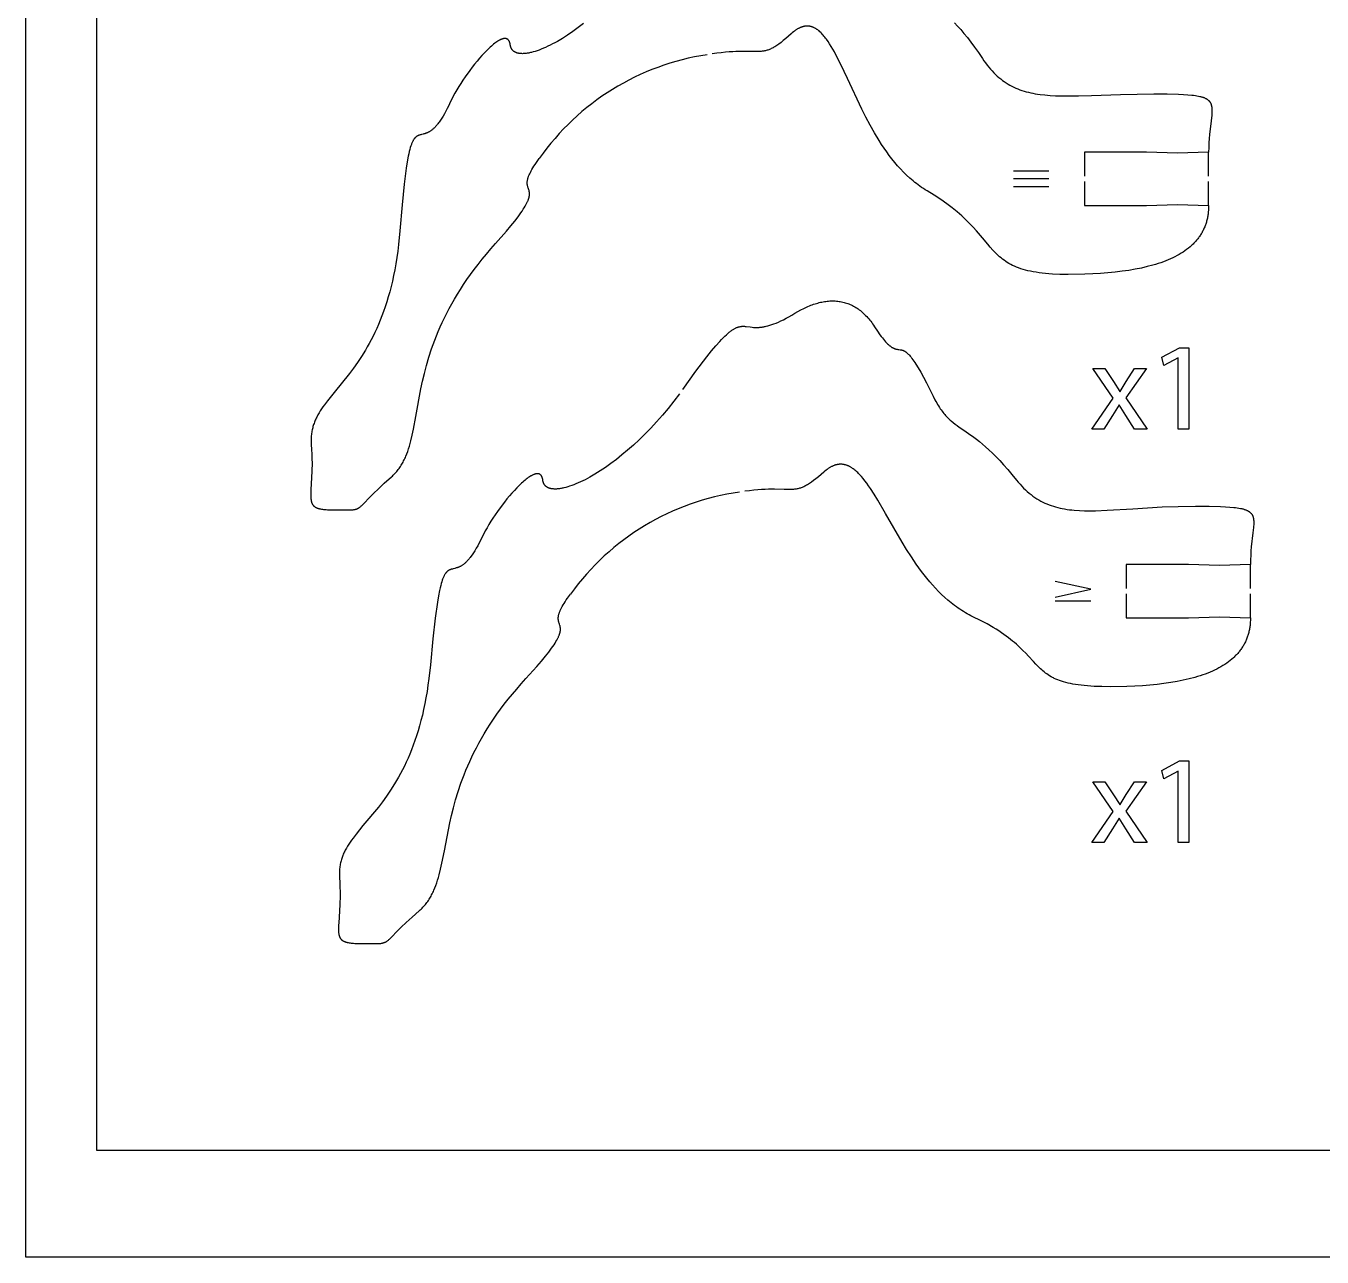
# Model space of a CAD drawing. Extents: x 4 to 319, y 4 to 154.
# Drawn here: x 4.2 to 77.2, y 4.3 to 73.7 of the extents above; entities that cross this region are included whole.
import ezdxf

# ---------------------------------------------------------------- set-up
doc = ezdxf.new("R2010")
doc.units = 0
doc.header["$MEASUREMENT"] = 0
doc.layers.add('DEFAULT', color=18, linetype='CONTINUOUS')

msp = doc.modelspace()

# ---------------------------------------------------------------- linework, layer by layer
at = {"layer": 'DEFAULT', "color": 1}
for p, q in [((67.324, 66.55), (63.825, 66.55)), ((63.825, 66.55), (63.825, 65.199)), ((69.074, 66.501), (67.324, 66.55)), ((70.824, 66.55), (69.074, 66.501)), ((70.824, 65.199), (70.824, 66.55)), ((63.825, 64.899), (63.825, 63.552)), ((70.824, 63.552), (70.824, 64.899)), ((63.825, 63.552), (67.324, 63.552)), ((67.324, 63.552), (69.074, 63.601)), ((69.074, 63.601), (70.824, 63.552)), ((69.682, 43.332), (66.182, 43.332)), ((66.182, 43.332), (66.182, 41.98)), ((71.432, 43.282), (69.682, 43.332)), ((73.181, 43.332), (71.432, 43.282)), ((73.181, 41.98), (73.181, 43.332)), ((66.182, 41.681), (66.182, 40.333)), ((73.181, 40.329), (73.181, 41.681)), ((66.182, 40.333), (69.682, 40.333)), ((69.682, 40.333), (71.432, 40.382)), ((71.432, 40.382), (73.181, 40.333))]:
    msp.add_line(p, q, dxfattribs=at)
at = {"layer": 'DEFAULT', "color": 250}
for p, q in [((61.826, 65.496), (59.829, 65.496)), ((61.826, 65.05), (59.829, 65.05)), ((61.826, 64.605), (59.829, 64.605)), ((64.184, 41.273), (62.187, 41.273))]:
    msp.add_line(p, q, dxfattribs=at)
at = {"layer": 'DEFAULT', "color": 6}
for p, q in [((65.452, 52.702), (64.295, 54.374)), ((64.295, 54.374), (64.987, 54.374)), ((64.987, 54.374), (65.474, 53.64)), ((67.33, 54.374), (66.165, 52.723)), ((66.179, 53.648), (66.659, 54.374)), ((66.659, 54.374), (67.33, 54.374)), ((65.474, 53.64), (65.819, 53.083)), ((65.841, 53.083), (66.179, 53.648)), ((64.239, 50.959), (65.452, 52.702)), ((65.819, 53.083), (65.841, 53.083)), ((66.165, 52.723), (67.365, 50.959)), ((65.777, 52.321), (65.417, 51.728)), ((65.791, 52.321), (65.777, 52.321)), ((66.158, 51.728), (65.791, 52.321)), ((65.417, 51.728), (64.923, 50.959)), ((66.659, 50.959), (66.158, 51.728)), ((64.923, 50.959), (64.239, 50.959)), ((67.365, 50.959), (66.659, 50.959)), ((65.452, 29.43), (64.295, 31.102)), ((64.295, 31.102), (64.987, 31.102)), ((64.987, 31.102), (65.474, 30.368)), ((67.33, 31.102), (66.165, 29.451)), ((66.179, 30.375), (66.659, 31.102)), ((66.659, 31.102), (67.33, 31.102)), ((65.474, 30.368), (65.819, 29.811)), ((65.841, 29.811), (66.179, 30.375)), ((64.239, 27.686), (65.452, 29.43)), ((65.819, 29.811), (65.841, 29.811)), ((66.165, 29.451), (67.365, 27.686)), ((65.777, 29.049), (65.417, 28.456)), ((65.791, 29.049), (65.777, 29.049)), ((66.158, 28.456), (65.791, 29.049)), ((65.417, 28.456), (64.923, 27.686)), ((66.659, 27.686), (66.158, 28.456)), ((64.923, 27.686), (64.239, 27.686)), ((67.365, 27.686), (66.659, 27.686))]:
    msp.add_line(p, q, dxfattribs=at)
for points in [[(319.214, 4.33), (4.214, 4.33), (4.214, 154.33), (319.214, 154.33)], [(148.214, 10.33), (8.215, 10.33), (8.215, 150.33), (148.214, 150.33)], [(69.114, 54.967), (69.1, 54.967), (68.303, 54.537), (68.182, 55.009), (69.185, 55.546), (69.714, 55.546), (69.714, 50.959), (69.114, 50.959)], [(69.114, 31.695), (69.1, 31.695), (68.303, 31.264), (68.182, 31.737), (69.185, 32.274), (69.714, 32.274), (69.714, 27.687), (69.114, 27.687)]]:
    msp.add_lwpolyline(points, close=True, dxfattribs=at)
at = {"layer": 'DEFAULT', "color": 1}
for points in [[(35.624, 73.809), (35.315, 73.572), (35.012, 73.352), (34.716, 73.15), (34.426, 72.966), (34.146, 72.799), (34.009, 72.723), (33.874, 72.65), (33.742, 72.583), (33.613, 72.519), (33.486, 72.46), (33.362, 72.406), (33.241, 72.356), (33.123, 72.311), (33.008, 72.27), (32.897, 72.233), (32.789, 72.201), (32.684, 72.174), (32.634, 72.162), (32.584, 72.151), (32.534, 72.141), (32.486, 72.133), (32.439, 72.125), (32.393, 72.119), (32.348, 72.114), (32.303, 72.11), (32.26, 72.107), (32.218, 72.105), (32.177, 72.104), (32.137, 72.105), (32.098, 72.107), (32.06, 72.11), (32.023, 72.114), (32.005, 72.116), (31.987, 72.119), (31.97, 72.122), (31.952, 72.125), (31.936, 72.129), (31.919, 72.132), (31.903, 72.137), (31.887, 72.141), (31.871, 72.146), (31.855, 72.151), (31.84, 72.156), (31.825, 72.162), (31.811, 72.168), (31.797, 72.174), (31.783, 72.18), (31.769, 72.187), (31.756, 72.194), (31.743, 72.201), (31.73, 72.209), (31.717, 72.217), (31.705, 72.225), (31.693, 72.234), (31.682, 72.242), (31.671, 72.251), (31.66, 72.261), (31.649, 72.27), (31.639, 72.28), (31.629, 72.291), (31.62, 72.301), (31.61, 72.312), (31.601, 72.323), (31.593, 72.335), (31.585, 72.346), (31.577, 72.358), (31.569, 72.371), (31.562, 72.383), (31.555, 72.396), (31.548, 72.409), (31.542, 72.423), (31.536, 72.436), (31.531, 72.45), (31.525, 72.465), (31.52, 72.479), (31.516, 72.494), (31.512, 72.509), (31.508, 72.525), (31.505, 72.541), (31.501, 72.557), (31.499, 72.573), (31.496, 72.59)], [(56.516, 73.846), (56.686, 73.662), (56.863, 73.462), (57.047, 73.244), (57.238, 73.007), (57.437, 72.748), (57.644, 72.468), (57.858, 72.164), (58.082, 71.835)], [(47.311, 73.221), (47.008, 72.953), (46.871, 72.839), (46.743, 72.737), (46.622, 72.647), (46.564, 72.606), (46.507, 72.568), (46.452, 72.532), (46.398, 72.499), (46.346, 72.468), (46.294, 72.439), (46.244, 72.413), (46.194, 72.389), (46.146, 72.366), (46.097, 72.346), (46.05, 72.328), (46.002, 72.311), (45.955, 72.296), (45.908, 72.283), (45.862, 72.271), (45.815, 72.261), (45.768, 72.252), (45.721, 72.244), (45.673, 72.238), (45.625, 72.233), (45.576, 72.228), (45.526, 72.225), (45.425, 72.22), (45.319, 72.219), (45.09, 72.221), (44.541, 72.227), (44.206, 72.221), (44.021, 72.212), (43.822, 72.2), (43.608, 72.183), (43.38, 72.16), (43.135, 72.132), (42.873, 72.096)], [(54.97, 64.377), (54.866, 64.44), (54.764, 64.504), (54.663, 64.571), (54.564, 64.64), (54.466, 64.711), (54.369, 64.784), (54.274, 64.858), (54.18, 64.935), (54.087, 65.014), (53.995, 65.094), (53.816, 65.26), (53.642, 65.432), (53.473, 65.61), (53.308, 65.794), (53.148, 65.984), (52.992, 66.178), (52.84, 66.377), (52.693, 66.581), (52.549, 66.787), (52.41, 66.998), (52.274, 67.211), (52.012, 67.645), (51.764, 68.086), (51.527, 68.532), (51.301, 68.978), (50.483, 70.708), (50.11, 71.497), (49.928, 71.86), (49.747, 72.2), (49.658, 72.36), (49.568, 72.512), (49.478, 72.657), (49.388, 72.793), (49.297, 72.921), (49.252, 72.982), (49.206, 73.041), (49.16, 73.097), (49.114, 73.15), (49.068, 73.202), (49.022, 73.251), (48.975, 73.297), (48.928, 73.341), (48.881, 73.382), (48.857, 73.402), (48.833, 73.421), (48.809, 73.439), (48.785, 73.457), (48.761, 73.474), (48.737, 73.49), (48.713, 73.506), (48.689, 73.52), (48.664, 73.534), (48.64, 73.548), (48.615, 73.56), (48.591, 73.572), (48.566, 73.584), (48.541, 73.594), (48.516, 73.604), (48.491, 73.613), (48.466, 73.621), (48.44, 73.628), (48.415, 73.635), (48.389, 73.641), (48.364, 73.646), (48.338, 73.65), (48.312, 73.653), (48.286, 73.656), (48.26, 73.658), (48.234, 73.659), (48.207, 73.659), (48.181, 73.658), (48.154, 73.657), (48.127, 73.654), (48.1, 73.651), (48.073, 73.647), (48.046, 73.642), (48.018, 73.637), (47.991, 73.63), (47.963, 73.622), (47.935, 73.614), (47.907, 73.605), (47.879, 73.594), (47.851, 73.583), (47.822, 73.571), (47.794, 73.558), (47.765, 73.544), (47.736, 73.53), (47.707, 73.514), (47.678, 73.497), (47.648, 73.48), (47.618, 73.461), (47.588, 73.441), (47.558, 73.421), (47.528, 73.4), (47.498, 73.377), (47.436, 73.329), (47.374, 73.277), (47.311, 73.221)], [(31.496, 72.59), (31.492, 72.622), (31.486, 72.652), (31.483, 72.666), (31.48, 72.681), (31.476, 72.694), (31.473, 72.708), (31.469, 72.721), (31.465, 72.734), (31.461, 72.746), (31.456, 72.758), (31.452, 72.769), (31.447, 72.781), (31.442, 72.791), (31.437, 72.802), (31.432, 72.812), (31.426, 72.822), (31.42, 72.831), (31.414, 72.84), (31.408, 72.849), (31.402, 72.857), (31.396, 72.865), (31.389, 72.873), (31.383, 72.88), (31.376, 72.887), (31.369, 72.894), (31.361, 72.9), (31.354, 72.906), (31.346, 72.912), (31.339, 72.917), (31.331, 72.922), (31.323, 72.926), (31.315, 72.931), (31.306, 72.935), (31.298, 72.938), (31.289, 72.942), (31.28, 72.945), (31.271, 72.947), (31.262, 72.95), (31.253, 72.952), (31.244, 72.953), (31.234, 72.955), (31.224, 72.956), (31.214, 72.957), (31.204, 72.957), (31.194, 72.958), (31.184, 72.958), (31.174, 72.957), (31.163, 72.956), (31.152, 72.956), (31.142, 72.954), (31.131, 72.953), (31.12, 72.951), (31.108, 72.949), (31.097, 72.946), (31.086, 72.944), (31.074, 72.941), (31.062, 72.937), (31.051, 72.934), (31.039, 72.93), (31.027, 72.926), (31.002, 72.917), (30.977, 72.907), (30.952, 72.896), (30.926, 72.884), (30.9, 72.871), (30.873, 72.857), (30.846, 72.842), (30.818, 72.826), (30.79, 72.808), (30.734, 72.772), (30.675, 72.731), (30.616, 72.687), (30.555, 72.639), (30.493, 72.589), (30.43, 72.535), (30.366, 72.478), (30.301, 72.418), (30.169, 72.29), (30.034, 72.152), (29.898, 72.005), (29.76, 71.849), (29.622, 71.687), (29.485, 71.518), (29.349, 71.344), (29.214, 71.166), (28.952, 70.801), (28.827, 70.617), (28.706, 70.432), (28.591, 70.248), (28.481, 70.065), (28.378, 69.885), (28.283, 69.709), (28.195, 69.538), (28.117, 69.373)], [(58.082, 71.835), (58.17, 71.705), (58.26, 71.581), (58.35, 71.461), (58.442, 71.347), (58.534, 71.237), (58.628, 71.133), (58.722, 71.033), (58.818, 70.938), (58.915, 70.847), (59.013, 70.761), (59.113, 70.679), (59.214, 70.601), (59.316, 70.528), (59.42, 70.458), (59.526, 70.393), (59.633, 70.331), (59.742, 70.273), (59.852, 70.218), (59.964, 70.167), (60.078, 70.12), (60.194, 70.075), (60.312, 70.034), (60.432, 69.996), (60.554, 69.961), (60.678, 69.929), (60.804, 69.9), (60.933, 69.873), (61.063, 69.849), (61.196, 69.828), (61.332, 69.809), (61.609, 69.777), (61.898, 69.754), (62.196, 69.738), (62.506, 69.728), (62.827, 69.725), (63.505, 69.732), (64.234, 69.753), (65.859, 69.808), (67.73, 69.838)], [(28.117, 69.373), (28.031, 69.189), (27.947, 69.019), (27.865, 68.862), (27.785, 68.717), (27.708, 68.584), (27.633, 68.463), (27.559, 68.351), (27.488, 68.25), (27.453, 68.203), (27.419, 68.159), (27.385, 68.117), (27.351, 68.077), (27.318, 68.039), (27.286, 68.003), (27.254, 67.969), (27.222, 67.937), (27.191, 67.907), (27.16, 67.878), (27.13, 67.852), (27.1, 67.827), (27.07, 67.803), (27.041, 67.782), (27.012, 67.761), (26.984, 67.742), (26.956, 67.725), (26.928, 67.708), (26.901, 67.693), (26.875, 67.679), (26.848, 67.666), (26.822, 67.654), (26.796, 67.643), (26.771, 67.632), (26.746, 67.623), (26.722, 67.614), (26.697, 67.606), (26.673, 67.598), (26.626, 67.585), (26.581, 67.572), (26.493, 67.55), (26.451, 67.539), (26.41, 67.528), (26.39, 67.522), (26.37, 67.515), (26.35, 67.508), (26.331, 67.501), (26.312, 67.493), (26.293, 67.484), (26.284, 67.479), (26.274, 67.475), (26.265, 67.47), (26.256, 67.464), (26.247, 67.459), (26.238, 67.453), (26.229, 67.448), (26.22, 67.442), (26.211, 67.435), (26.202, 67.429), (26.193, 67.422), (26.184, 67.415), (26.175, 67.407), (26.167, 67.4), (26.158, 67.392), (26.149, 67.384), (26.141, 67.375), (26.132, 67.366), (26.124, 67.357), (26.115, 67.347), (26.107, 67.338), (26.099, 67.327), (26.09, 67.317), (26.082, 67.306), (26.074, 67.294), (26.066, 67.283), (26.049, 67.258), (26.033, 67.232), (26.017, 67.204), (26.001, 67.174), (25.986, 67.142), (25.97, 67.109), (25.955, 67.073), (25.939, 67.036), (25.924, 66.996), (25.909, 66.954), (25.894, 66.91), (25.864, 66.815), (25.835, 66.71), (25.805, 66.594), (25.776, 66.468), (25.747, 66.33), (25.69, 66.018), (25.633, 65.654), (25.518, 64.751), (25.399, 63.588), (25.273, 62.13)], [(67.73, 69.838), (68.493, 69.834), (69.132, 69.82), (69.408, 69.808), (69.657, 69.792), (69.88, 69.772), (69.982, 69.76), (70.078, 69.747), (70.169, 69.732), (70.253, 69.716), (70.333, 69.699), (70.37, 69.69), (70.406, 69.68), (70.441, 69.67), (70.475, 69.66), (70.508, 69.649), (70.539, 69.638), (70.569, 69.627), (70.598, 69.615), (70.625, 69.602), (70.652, 69.589), (70.677, 69.576), (70.701, 69.563), (70.713, 69.556), (70.724, 69.548), (70.735, 69.541), (70.746, 69.534), (70.757, 69.526), (70.767, 69.519), (70.777, 69.511), (70.787, 69.503), (70.797, 69.495), (70.806, 69.487), (70.815, 69.479), (70.824, 69.471), (70.833, 69.462), (70.841, 69.454), (70.849, 69.445), (70.857, 69.436), (70.865, 69.427), (70.872, 69.418), (70.88, 69.409), (70.887, 69.4), (70.893, 69.39), (70.9, 69.38), (70.906, 69.371), (70.912, 69.361), (70.918, 69.351), (70.924, 69.341), (70.929, 69.33), (70.935, 69.32), (70.94, 69.31), (70.945, 69.299), (70.949, 69.288), (70.954, 69.277), (70.958, 69.266), (70.962, 69.255), (70.966, 69.243), (70.97, 69.232), (70.977, 69.208), (70.983, 69.184), (70.989, 69.16), (70.993, 69.134), (70.998, 69.109), (71.001, 69.082), (71.004, 69.055), (71.007, 69.027), (71.008, 68.999), (71.01, 68.97), (71.011, 68.91), (71.01, 68.847), (71.007, 68.782), (71.003, 68.714), (70.997, 68.643), (70.962, 68.331), (70.872, 67.554), (70.853, 67.325), (70.838, 67.082), (70.828, 66.824), (70.824, 66.55)], [(30.664, 61.41), (31.276, 62.107), (31.528, 62.407), (31.747, 62.679), (31.934, 62.923), (32.093, 63.143), (32.162, 63.243), (32.224, 63.338), (32.281, 63.428), (32.331, 63.513), (32.376, 63.592), (32.416, 63.668), (32.45, 63.738), (32.466, 63.772), (32.48, 63.805), (32.493, 63.836), (32.505, 63.867), (32.516, 63.897), (32.526, 63.926), (32.535, 63.954), (32.543, 63.981), (32.55, 64.008), (32.556, 64.033), (32.561, 64.058), (32.566, 64.083), (32.569, 64.106), (32.572, 64.129), (32.574, 64.151), (32.576, 64.173), (32.576, 64.194), (32.577, 64.214), (32.576, 64.234), (32.575, 64.254), (32.574, 64.273), (32.572, 64.292), (32.569, 64.31), (32.566, 64.328), (32.563, 64.345), (32.559, 64.363), (32.555, 64.38), (32.551, 64.396), (32.541, 64.429), (32.521, 64.494), (32.499, 64.557), (32.489, 64.59), (32.479, 64.622), (32.47, 64.656), (32.466, 64.673), (32.462, 64.691), (32.459, 64.708), (32.456, 64.727), (32.453, 64.745), (32.451, 64.764), (32.45, 64.783), (32.449, 64.803), (32.448, 64.824), (32.448, 64.845), (32.449, 64.866), (32.45, 64.888), (32.452, 64.911), (32.455, 64.934), (32.458, 64.958), (32.462, 64.983), (32.468, 65.008), (32.473, 65.034), (32.48, 65.061), (32.488, 65.089), (32.497, 65.118), (32.507, 65.148), (32.517, 65.178), (32.529, 65.21), (32.542, 65.242), (32.556, 65.275), (32.588, 65.345), (32.624, 65.42), (32.666, 65.499), (32.713, 65.583), (32.766, 65.672), (32.825, 65.766), (32.89, 65.866), (32.962, 65.971), (33.126, 66.201)], [(62.915, 59.671), (62.45, 59.677), (62.023, 59.695), (61.823, 59.709), (61.631, 59.725), (61.448, 59.744), (61.272, 59.766), (61.105, 59.791), (60.944, 59.818), (60.791, 59.848), (60.645, 59.881), (60.504, 59.917), (60.371, 59.955), (60.243, 59.995), (60.12, 60.038), (60.003, 60.084), (59.891, 60.132), (59.783, 60.183), (59.68, 60.235), (59.581, 60.291), (59.486, 60.348), (59.394, 60.408), (59.306, 60.47), (59.22, 60.534), (59.137, 60.601), (59.056, 60.669), (58.977, 60.74), (58.9, 60.812), (58.825, 60.887), (58.75, 60.964), (58.677, 61.043), (58.53, 61.206), (58.384, 61.376), (58.081, 61.738), (57.748, 62.126), (57.564, 62.329), (57.366, 62.538), (57.151, 62.752), (56.916, 62.971), (56.66, 63.195), (56.38, 63.423), (56.23, 63.539), (56.073, 63.656), (55.737, 63.893), (55.371, 64.133), (54.97, 64.377)], [(70.824, 63.552), (70.822, 63.427), (70.816, 63.305), (70.806, 63.185), (70.799, 63.126), (70.792, 63.067), (70.783, 63.009), (70.774, 62.951), (70.763, 62.894), (70.752, 62.837), (70.739, 62.781), (70.726, 62.726), (70.711, 62.671), (70.696, 62.616), (70.68, 62.562), (70.662, 62.509), (70.644, 62.456), (70.624, 62.404), (70.604, 62.352), (70.582, 62.3), (70.56, 62.25), (70.537, 62.199), (70.512, 62.15), (70.487, 62.1), (70.461, 62.052), (70.433, 62.003), (70.405, 61.956), (70.376, 61.909), (70.346, 61.862), (70.314, 61.816), (70.282, 61.77), (70.249, 61.725), (70.215, 61.68), (70.18, 61.636), (70.144, 61.593), (70.107, 61.55), (70.069, 61.507), (70.03, 61.465), (69.99, 61.424), (69.949, 61.383), (69.907, 61.342), (69.864, 61.302), (69.776, 61.224), (69.683, 61.147), (69.587, 61.073), (69.487, 61), (69.383, 60.93), (69.275, 60.861), (69.164, 60.795), (69.048, 60.73), (68.929, 60.668), (68.806, 60.607), (68.679, 60.549), (68.549, 60.492), (68.415, 60.437), (68.277, 60.385), (68.135, 60.334), (67.989, 60.285), (67.84, 60.238), (67.687, 60.193), (67.37, 60.109), (67.038, 60.032), (66.691, 59.963), (66.329, 59.901), (65.953, 59.847), (65.562, 59.8), (65.157, 59.76), (64.737, 59.728), (64.303, 59.703), (63.855, 59.685), (62.915, 59.671)], [(25.273, 62.13), (25.198, 61.354), (25.153, 60.984), (25.102, 60.625), (25.047, 60.276), (24.987, 59.939), (24.922, 59.611), (24.853, 59.294), (24.78, 58.987), (24.704, 58.689), (24.623, 58.401), (24.539, 58.122), (24.452, 57.852), (24.361, 57.591), (24.268, 57.338), (24.172, 57.094), (24.073, 56.857), (23.973, 56.628), (23.87, 56.406), (23.765, 56.192), (23.658, 55.985), (23.55, 55.784), (23.441, 55.59), (23.331, 55.401), (23.107, 55.043), (22.882, 54.706), (22.656, 54.389), (22.431, 54.09), (21.575, 53.031), (21.195, 52.557), (21.023, 52.327), (20.942, 52.213), (20.865, 52.099), (20.791, 51.984), (20.721, 51.87), (20.656, 51.755), (20.595, 51.639), (20.567, 51.581), (20.539, 51.523), (20.513, 51.464), (20.488, 51.405), (20.464, 51.345), (20.442, 51.285), (20.42, 51.225), (20.401, 51.164), (20.382, 51.103), (20.365, 51.041), (20.349, 50.978), (20.335, 50.915), (20.322, 50.851), (20.311, 50.787), (20.301, 50.722), (20.293, 50.656), (20.286, 50.59), (20.281, 50.522), (20.278, 50.454), (20.276, 50.385), (20.276, 50.315), (20.277, 50.245), (20.28, 50.173), (20.285, 50.1)], [(24.797, 48.269), (24.851, 48.318), (24.904, 48.369), (24.955, 48.42), (25.004, 48.472), (25.052, 48.524), (25.099, 48.578), (25.144, 48.633), (25.187, 48.689), (25.229, 48.746), (25.27, 48.803), (25.31, 48.862), (25.348, 48.921), (25.385, 48.982), (25.421, 49.043), (25.455, 49.106), (25.489, 49.169), (25.521, 49.233), (25.552, 49.298), (25.583, 49.364), (25.612, 49.431), (25.668, 49.567), (25.72, 49.708), (25.769, 49.851), (25.815, 49.999), (25.858, 50.149), (25.899, 50.304), (25.975, 50.623), (26.045, 50.956), (26.175, 51.663), (26.463, 53.234), (26.554, 53.658), (26.657, 54.095), (26.775, 54.545), (26.909, 55.006), (27.063, 55.479), (27.238, 55.963), (27.334, 56.21), (27.436, 56.46), (27.545, 56.712), (27.661, 56.967), (27.783, 57.225), (27.913, 57.485), (28.051, 57.749), (28.196, 58.015), (28.35, 58.284), (28.512, 58.555), (28.683, 58.829), (28.863, 59.106), (29.053, 59.385), (29.252, 59.667), (29.46, 59.951), (29.68, 60.238), (29.909, 60.527), (30.15, 60.819), (30.401, 61.114), (30.664, 61.41)], [(47.527, 57.485), (47.692, 57.582), (47.855, 57.672), (48.018, 57.755), (48.18, 57.831), (48.26, 57.866), (48.34, 57.9), (48.42, 57.932), (48.499, 57.961), (48.578, 57.989), (48.657, 58.015), (48.735, 58.04), (48.813, 58.062), (48.891, 58.082), (48.968, 58.101), (49.045, 58.118), (49.122, 58.132), (49.198, 58.145), (49.274, 58.156), (49.35, 58.165), (49.425, 58.172), (49.499, 58.177), (49.573, 58.18), (49.647, 58.181), (49.721, 58.18), (49.794, 58.177), (49.866, 58.172), (49.938, 58.165), (50.01, 58.156), (50.081, 58.145), (50.151, 58.132), (50.221, 58.117), (50.291, 58.099), (50.36, 58.08), (50.429, 58.058), (50.497, 58.035), (50.564, 58.009), (50.631, 57.981), (50.698, 57.951), (50.764, 57.919), (50.829, 57.884), (50.894, 57.848), (50.958, 57.809), (51.022, 57.768), (51.085, 57.725), (51.147, 57.68), (51.209, 57.632), (51.27, 57.582), (51.331, 57.53), (51.391, 57.476), (51.45, 57.419), (51.509, 57.361), (51.567, 57.299), (51.625, 57.236), (51.681, 57.17), (51.737, 57.102), (51.793, 57.032), (51.848, 56.959), (51.902, 56.884), (51.955, 56.806), (52.008, 56.726)], [(41.209, 53.195), (41.952, 54.219), (42.569, 55.029), (42.835, 55.361), (43.076, 55.649), (43.294, 55.895), (43.395, 56.003), (43.491, 56.103), (43.582, 56.193), (43.669, 56.275), (43.751, 56.35), (43.83, 56.416), (43.868, 56.446), (43.905, 56.475), (43.942, 56.502), (43.977, 56.527), (44.012, 56.551), (44.046, 56.573), (44.079, 56.593), (44.112, 56.612), (44.144, 56.629), (44.175, 56.645), (44.206, 56.66), (44.237, 56.674), (44.266, 56.686), (44.296, 56.697), (44.325, 56.707), (44.353, 56.715), (44.381, 56.723), (44.409, 56.729), (44.436, 56.735), (44.464, 56.74), (44.491, 56.744), (44.517, 56.747), (44.544, 56.749), (44.571, 56.75), (44.597, 56.751), (44.623, 56.751), (44.65, 56.751), (44.676, 56.75), (44.729, 56.746), (44.782, 56.741), (45.004, 56.712), (45.124, 56.698), (45.188, 56.692), (45.254, 56.688), (45.323, 56.686), (45.395, 56.685), (45.432, 56.686), (45.47, 56.687), (45.509, 56.69), (45.549, 56.693), (45.59, 56.696), (45.632, 56.701), (45.675, 56.707), (45.719, 56.713), (45.765, 56.721), (45.811, 56.73), (45.858, 56.739), (45.907, 56.75), (46.008, 56.776), (46.115, 56.807), (46.227, 56.843), (46.345, 56.885), (46.469, 56.934), (46.599, 56.99), (46.735, 57.052), (46.879, 57.122), (47.03, 57.2), (47.188, 57.286), (47.354, 57.381), (47.527, 57.485)], [(52.008, 56.726), (52.169, 56.484), (52.316, 56.274), (52.385, 56.181), (52.451, 56.096), (52.514, 56.017), (52.574, 55.946), (52.631, 55.881), (52.686, 55.822), (52.739, 55.768), (52.789, 55.721), (52.814, 55.699), (52.838, 55.678), (52.861, 55.659), (52.884, 55.641), (52.906, 55.623), (52.928, 55.607), (52.949, 55.592), (52.971, 55.578), (52.991, 55.565), (53.011, 55.553), (53.031, 55.542), (53.051, 55.532), (53.07, 55.522), (53.088, 55.514), (53.107, 55.506), (53.125, 55.498), (53.143, 55.492), (53.16, 55.485), (53.177, 55.48), (53.195, 55.475), (53.211, 55.47), (53.228, 55.466), (53.244, 55.463), (53.26, 55.459), (53.292, 55.454), (53.324, 55.449), (53.385, 55.442), (53.446, 55.434), (53.476, 55.429), (53.506, 55.424), (53.522, 55.421), (53.537, 55.417), (53.553, 55.413), (53.568, 55.409), (53.584, 55.404), (53.6, 55.398), (53.616, 55.392), (53.633, 55.386), (53.649, 55.379), (53.666, 55.371), (53.683, 55.362), (53.7, 55.353), (53.717, 55.342), (53.735, 55.331), (53.753, 55.319), (53.772, 55.307), (53.79, 55.293), (53.809, 55.278), (53.828, 55.262), (53.848, 55.245), (53.868, 55.227), (53.889, 55.208), (53.91, 55.187), (53.931, 55.166), (53.953, 55.143), (53.975, 55.118), (54.021, 55.066), (54.068, 55.007), (54.118, 54.943), (54.171, 54.871), (54.225, 54.794), (54.283, 54.709), (54.342, 54.616), (54.47, 54.408), (54.61, 54.167), (54.763, 53.889), (54.93, 53.573), (55.31, 52.814)], [(41.029, 52.952), (40.711, 52.531), (40.389, 52.127), (40.064, 51.739), (39.737, 51.369), (39.409, 51.015), (39.081, 50.678), (38.754, 50.359), (38.428, 50.056), (38.104, 49.771), (37.784, 49.503), (37.468, 49.252), (37.157, 49.018), (36.852, 48.802), (36.553, 48.603), (36.262, 48.422), (35.98, 48.258), (35.842, 48.183), (35.707, 48.112), (35.574, 48.046), (35.444, 47.984), (35.317, 47.927), (35.193, 47.873), (35.071, 47.825), (34.953, 47.781), (34.838, 47.741), (34.726, 47.706), (34.618, 47.675), (34.513, 47.649), (34.462, 47.637), (34.412, 47.627), (34.363, 47.618), (34.315, 47.61), (34.267, 47.603), (34.221, 47.597), (34.176, 47.592), (34.131, 47.588), (34.088, 47.586), (34.046, 47.585), (34.005, 47.585), (33.965, 47.586), (33.926, 47.588), (33.888, 47.591), (33.851, 47.595), (33.833, 47.598), (33.815, 47.601), (33.798, 47.604), (33.781, 47.607), (33.764, 47.611), (33.747, 47.615), (33.731, 47.619), (33.715, 47.624), (33.699, 47.629), (33.684, 47.634), (33.669, 47.64), (33.654, 47.645), (33.639, 47.651), (33.625, 47.658), (33.611, 47.664), (33.598, 47.671), (33.584, 47.678), (33.571, 47.686), (33.559, 47.694), (33.546, 47.702), (33.534, 47.71), (33.522, 47.719), (33.511, 47.727), (33.5, 47.737), (33.489, 47.746), (33.479, 47.756), (33.468, 47.766), (33.459, 47.776), (33.449, 47.787), (33.44, 47.798), (33.431, 47.809), (33.423, 47.82), (33.414, 47.832), (33.407, 47.844), (33.399, 47.857), (33.392, 47.869), (33.385, 47.882), (33.379, 47.895), (33.372, 47.909), (33.367, 47.923), (33.361, 47.937), (33.356, 47.951), (33.351, 47.966), (33.347, 47.981), (33.343, 47.996), (33.339, 48.011), (33.336, 48.027), (33.333, 48.043), (33.33, 48.06), (33.328, 48.076)], [(55.31, 52.814), (55.411, 52.614), (55.461, 52.52), (55.511, 52.431), (55.561, 52.345), (55.61, 52.264), (55.66, 52.185), (55.71, 52.111), (55.76, 52.039), (55.81, 51.971), (55.86, 51.906), (55.91, 51.843), (55.961, 51.783), (56.012, 51.725), (56.063, 51.67), (56.115, 51.616), (56.167, 51.565), (56.219, 51.515), (56.273, 51.467), (56.326, 51.42), (56.436, 51.329), (56.548, 51.243), (56.664, 51.158), (56.784, 51.073), (57.035, 50.901), (57.306, 50.715), (57.6, 50.504), (57.756, 50.386), (57.918, 50.257), (58.088, 50.116), (58.266, 49.963), (58.451, 49.794), (58.645, 49.61), (58.847, 49.409), (59.058, 49.189), (59.279, 48.949), (59.51, 48.687), (59.75, 48.403), (60.002, 48.094)], [(20.285, 50.1), (20.304, 49.815), (20.318, 49.544), (20.325, 49.288), (20.328, 49.046), (20.322, 48.601), (20.306, 48.208), (20.268, 47.563), (20.261, 47.429), (20.258, 47.305), (20.258, 47.192), (20.259, 47.138), (20.262, 47.088), (20.266, 47.039), (20.268, 47.015), (20.271, 46.993), (20.274, 46.97), (20.278, 46.948), (20.282, 46.927), (20.286, 46.906), (20.291, 46.886), (20.296, 46.866), (20.301, 46.847), (20.307, 46.828), (20.314, 46.81), (20.321, 46.792), (20.328, 46.775), (20.332, 46.767), (20.336, 46.759), (20.34, 46.75), (20.345, 46.742), (20.349, 46.734), (20.354, 46.727), (20.358, 46.719), (20.363, 46.711), (20.368, 46.704), (20.373, 46.696), (20.378, 46.689), (20.384, 46.682), (20.389, 46.675), (20.395, 46.668), (20.401, 46.661), (20.406, 46.655), (20.413, 46.648), (20.419, 46.642), (20.425, 46.635), (20.432, 46.629), (20.438, 46.623), (20.445, 46.617), (20.452, 46.611), (20.459, 46.605), (20.467, 46.599), (20.474, 46.594), (20.482, 46.588), (20.489, 46.583), (20.497, 46.577), (20.505, 46.572), (20.514, 46.567), (20.522, 46.562), (20.54, 46.552), (20.558, 46.543), (20.576, 46.534), (20.596, 46.525), (20.616, 46.517), (20.637, 46.509), (20.659, 46.502), (20.681, 46.495), (20.705, 46.488), (20.729, 46.481), (20.754, 46.475), (20.779, 46.469), (20.806, 46.464), (20.861, 46.454), (20.92, 46.445), (20.983, 46.438), (21.049, 46.431), (21.119, 46.426), (21.192, 46.421), (21.351, 46.416), (21.527, 46.414)], [(57.55, 40.396), (57.441, 40.45), (57.334, 40.505), (57.228, 40.562), (57.123, 40.622), (57.019, 40.684), (56.917, 40.747), (56.816, 40.813), (56.716, 40.88), (56.618, 40.95), (56.52, 41.021), (56.329, 41.169), (56.143, 41.323), (55.961, 41.483), (55.783, 41.65), (55.61, 41.822), (55.441, 41.999), (55.275, 42.181), (55.114, 42.367), (54.957, 42.557), (54.803, 42.751), (54.652, 42.948), (54.362, 43.35), (54.083, 43.76), (53.817, 44.175), (53.561, 44.591), (52.624, 46.215), (52.193, 46.957), (51.984, 47.3), (51.777, 47.62), (51.675, 47.771), (51.572, 47.914), (51.47, 48.05), (51.368, 48.179), (51.266, 48.299), (51.215, 48.356), (51.164, 48.411), (51.112, 48.464), (51.061, 48.514), (51.01, 48.562), (50.958, 48.608), (50.906, 48.652), (50.855, 48.693), (50.803, 48.731), (50.776, 48.749), (50.75, 48.767), (50.724, 48.784), (50.698, 48.8), (50.672, 48.816), (50.645, 48.831), (50.619, 48.845), (50.592, 48.859), (50.566, 48.872), (50.539, 48.884), (50.513, 48.895), (50.486, 48.906), (50.459, 48.916), (50.432, 48.926), (50.405, 48.934), (50.378, 48.942), (50.351, 48.95), (50.324, 48.956), (50.297, 48.962), (50.269, 48.967), (50.242, 48.971), (50.214, 48.974), (50.187, 48.977), (50.159, 48.979), (50.131, 48.98), (50.104, 48.981), (50.076, 48.98), (50.047, 48.979), (50.019, 48.977), (49.991, 48.974), (49.963, 48.97), (49.934, 48.966), (49.906, 48.96), (49.877, 48.954), (49.848, 48.947), (49.819, 48.939), (49.79, 48.931), (49.761, 48.921), (49.732, 48.91), (49.702, 48.899), (49.673, 48.887), (49.643, 48.874), (49.613, 48.86), (49.583, 48.845), (49.553, 48.829), (49.523, 48.812), (49.493, 48.795), (49.462, 48.776), (49.432, 48.757), (49.401, 48.736), (49.37, 48.715), (49.339, 48.693), (49.277, 48.645), (49.214, 48.594), (49.15, 48.539)], [(21.527, 46.414), (22.137, 46.409), (22.36, 46.408), (22.455, 46.409), (22.54, 46.413), (22.579, 46.416), (22.617, 46.419), (22.653, 46.423), (22.687, 46.428), (22.719, 46.433), (22.735, 46.437), (22.751, 46.44), (22.766, 46.444), (22.781, 46.447), (22.795, 46.451), (22.81, 46.456), (22.824, 46.46), (22.838, 46.465), (22.852, 46.47), (22.865, 46.476), (22.879, 46.482), (22.892, 46.488), (22.905, 46.494), (22.918, 46.501), (22.931, 46.508), (22.944, 46.515), (22.957, 46.523), (22.97, 46.531), (22.983, 46.539), (22.996, 46.548), (23.022, 46.566), (23.048, 46.586), (23.075, 46.608), (23.102, 46.631), (23.13, 46.656), (23.188, 46.711), (23.251, 46.774), (23.574, 47.107), (23.793, 47.33), (24.064, 47.596), (24.395, 47.908), (24.797, 48.269)], [(33.328, 48.076), (33.324, 48.108), (33.319, 48.139), (33.316, 48.153), (33.313, 48.167), (33.309, 48.181), (33.306, 48.195), (33.302, 48.208), (33.298, 48.221), (33.294, 48.233), (33.29, 48.245), (33.286, 48.257), (33.281, 48.268), (33.276, 48.279), (33.271, 48.289), (33.266, 48.299), (33.261, 48.309), (33.255, 48.319), (33.249, 48.328), (33.243, 48.337), (33.237, 48.345), (33.231, 48.353), (33.225, 48.361), (33.218, 48.368), (33.211, 48.375), (33.204, 48.382), (33.197, 48.388), (33.19, 48.394), (33.182, 48.4), (33.175, 48.405), (33.167, 48.41), (33.159, 48.415), (33.151, 48.42), (33.143, 48.424), (33.134, 48.427), (33.126, 48.431), (33.117, 48.434), (33.108, 48.437), (33.099, 48.439), (33.09, 48.441), (33.08, 48.443), (33.071, 48.445), (33.061, 48.446), (33.051, 48.447), (33.041, 48.448), (33.031, 48.448), (33.021, 48.448), (33.01, 48.448), (33, 48.447), (32.989, 48.446), (32.978, 48.445), (32.968, 48.444), (32.956, 48.442), (32.945, 48.44), (32.934, 48.438), (32.922, 48.435), (32.911, 48.432), (32.899, 48.429), (32.887, 48.426), (32.875, 48.422), (32.863, 48.418), (32.839, 48.41), (32.814, 48.4), (32.788, 48.389), (32.762, 48.377), (32.736, 48.365), (32.709, 48.351), (32.682, 48.336), (32.654, 48.32), (32.626, 48.303), (32.569, 48.267), (32.51, 48.227), (32.45, 48.184), (32.389, 48.137), (32.326, 48.087), (32.263, 48.034), (32.198, 47.977), (32.133, 47.918), (31.999, 47.792), (31.863, 47.655), (31.725, 47.51), (31.586, 47.356), (31.447, 47.195), (31.307, 47.028), (31.169, 46.855), (31.032, 46.679), (30.767, 46.317), (30.64, 46.133), (30.517, 45.95), (30.4, 45.767), (30.288, 45.586), (30.184, 45.407), (30.086, 45.233), (29.997, 45.062), (29.917, 44.898)], [(49.15, 48.539), (48.845, 48.273), (48.707, 48.16), (48.577, 48.059), (48.455, 47.97), (48.397, 47.93), (48.34, 47.892), (48.285, 47.857), (48.231, 47.824), (48.178, 47.794), (48.126, 47.766), (48.075, 47.74), (48.026, 47.716), (47.976, 47.694), (47.928, 47.675), (47.88, 47.657), (47.833, 47.641), (47.786, 47.626), (47.739, 47.613), (47.692, 47.602), (47.645, 47.592), (47.598, 47.584), (47.55, 47.577), (47.502, 47.571), (47.454, 47.566), (47.405, 47.562), (47.356, 47.56), (47.254, 47.556), (47.148, 47.556), (46.919, 47.561), (46.37, 47.573), (46.036, 47.57), (45.85, 47.564), (45.651, 47.554), (45.437, 47.539), (45.209, 47.518), (44.964, 47.492), (44.702, 47.459)], [(60.002, 48.094), (60.101, 47.973), (60.202, 47.857), (60.303, 47.746), (60.406, 47.641), (60.509, 47.541), (60.613, 47.446), (60.718, 47.355), (60.825, 47.27), (60.932, 47.189), (61.041, 47.113), (61.151, 47.041), (61.262, 46.974), (61.375, 46.911), (61.488, 46.852), (61.604, 46.797), (61.721, 46.746), (61.839, 46.699), (61.959, 46.655), (62.081, 46.615), (62.205, 46.578), (62.33, 46.545), (62.457, 46.514), (62.585, 46.487), (62.716, 46.463), (62.849, 46.442), (62.984, 46.423), (63.12, 46.407), (63.259, 46.394), (63.543, 46.374), (63.837, 46.363), (64.139, 46.36), (64.452, 46.363), (65.108, 46.387), (66.556, 46.477), (68.208, 46.574), (69.117, 46.607), (70.087, 46.619)], [(70.087, 46.619), (70.851, 46.615), (71.49, 46.601), (71.766, 46.589), (72.014, 46.573), (72.237, 46.553), (72.34, 46.541), (72.436, 46.528), (72.526, 46.513), (72.611, 46.498), (72.69, 46.48), (72.727, 46.471), (72.764, 46.462), (72.799, 46.452), (72.832, 46.441), (72.865, 46.431), (72.896, 46.419), (72.926, 46.408), (72.955, 46.396), (72.982, 46.383), (73.009, 46.371), (73.034, 46.357), (73.058, 46.344), (73.07, 46.337), (73.082, 46.33), (73.093, 46.322), (73.104, 46.315), (73.114, 46.307), (73.125, 46.3), (73.135, 46.292), (73.145, 46.284), (73.154, 46.276), (73.164, 46.268), (73.173, 46.26), (73.182, 46.252), (73.19, 46.243), (73.199, 46.235), (73.207, 46.226), (73.215, 46.217), (73.222, 46.208), (73.23, 46.199), (73.237, 46.19), (73.244, 46.181), (73.251, 46.171), (73.257, 46.162), (73.264, 46.152), (73.27, 46.142), (73.276, 46.132), (73.281, 46.122), (73.287, 46.112), (73.292, 46.101), (73.297, 46.091), (73.302, 46.08), (73.307, 46.069), (73.311, 46.058), (73.315, 46.047), (73.32, 46.036), (73.323, 46.025), (73.327, 46.013), (73.334, 45.99), (73.34, 45.965), (73.346, 45.941), (73.351, 45.916), (73.355, 45.89), (73.358, 45.863), (73.361, 45.836), (73.364, 45.808), (73.366, 45.78), (73.367, 45.751), (73.368, 45.691), (73.367, 45.629), (73.364, 45.563), (73.36, 45.495), (73.354, 45.424), (73.32, 45.112), (73.23, 44.335), (73.21, 44.106), (73.195, 43.863), (73.185, 43.605), (73.181, 43.332)], [(29.917, 44.898), (29.829, 44.715), (29.743, 44.546), (29.66, 44.39), (29.579, 44.246), (29.5, 44.114), (29.423, 43.992), (29.349, 43.882), (29.276, 43.782), (29.241, 43.735), (29.206, 43.691), (29.172, 43.649), (29.138, 43.609), (29.104, 43.572), (29.071, 43.536), (29.039, 43.502), (29.007, 43.471), (28.975, 43.441), (28.944, 43.413), (28.913, 43.387), (28.883, 43.362), (28.853, 43.339), (28.824, 43.317), (28.795, 43.297), (28.767, 43.279), (28.739, 43.261), (28.711, 43.245), (28.684, 43.23), (28.657, 43.216), (28.63, 43.203), (28.604, 43.192), (28.578, 43.181), (28.553, 43.171), (28.528, 43.161), (28.503, 43.153), (28.479, 43.145), (28.454, 43.138), (28.407, 43.124), (28.362, 43.113), (28.274, 43.092), (28.231, 43.081), (28.19, 43.07), (28.17, 43.064), (28.15, 43.058), (28.13, 43.051), (28.111, 43.044), (28.091, 43.036), (28.072, 43.027), (28.063, 43.023), (28.054, 43.018), (28.044, 43.013), (28.035, 43.008), (28.026, 43.003), (28.017, 42.997), (28.007, 42.992), (27.998, 42.986), (27.989, 42.98), (27.98, 42.973), (27.971, 42.966), (27.963, 42.959), (27.954, 42.952), (27.945, 42.945), (27.936, 42.937), (27.927, 42.929), (27.919, 42.92), (27.91, 42.911), (27.902, 42.902), (27.893, 42.893), (27.885, 42.883), (27.876, 42.873), (27.868, 42.862), (27.859, 42.852), (27.851, 42.84), (27.842, 42.829), (27.826, 42.804), (27.809, 42.778), (27.793, 42.75), (27.777, 42.721), (27.761, 42.689), (27.745, 42.656), (27.729, 42.621), (27.713, 42.583), (27.697, 42.544), (27.682, 42.502), (27.666, 42.458), (27.635, 42.363), (27.605, 42.259), (27.574, 42.143), (27.544, 42.018), (27.513, 41.88), (27.452, 41.569), (27.391, 41.205), (27.266, 40.305), (27.134, 39.143), (26.992, 37.687)], [(32.376, 36.907), (32.995, 37.597), (33.25, 37.894), (33.472, 38.164), (33.662, 38.406), (33.823, 38.623), (33.893, 38.723), (33.956, 38.817), (34.014, 38.907), (34.065, 38.991), (34.111, 39.07), (34.151, 39.144), (34.187, 39.215), (34.202, 39.248), (34.217, 39.281), (34.23, 39.312), (34.243, 39.343), (34.254, 39.373), (34.264, 39.402), (34.274, 39.43), (34.282, 39.457), (34.289, 39.483), (34.295, 39.509), (34.301, 39.534), (34.306, 39.558), (34.31, 39.581), (34.313, 39.604), (34.315, 39.626), (34.317, 39.648), (34.318, 39.669), (34.318, 39.689), (34.318, 39.71), (34.317, 39.729), (34.316, 39.748), (34.314, 39.767), (34.311, 39.785), (34.309, 39.803), (34.306, 39.821), (34.302, 39.838), (34.298, 39.855), (34.294, 39.872), (34.285, 39.905), (34.265, 39.97), (34.244, 40.034), (34.234, 40.066), (34.225, 40.099), (34.216, 40.133), (34.212, 40.15), (34.209, 40.168), (34.206, 40.186), (34.203, 40.204), (34.201, 40.222), (34.199, 40.241), (34.197, 40.261), (34.196, 40.281), (34.196, 40.301), (34.196, 40.322), (34.197, 40.344), (34.198, 40.366), (34.201, 40.388), (34.204, 40.412), (34.207, 40.436), (34.212, 40.461), (34.217, 40.486), (34.223, 40.512), (34.23, 40.539), (34.239, 40.567), (34.248, 40.596), (34.258, 40.625), (34.269, 40.656), (34.281, 40.687), (34.294, 40.719), (34.308, 40.753), (34.341, 40.822), (34.378, 40.897), (34.42, 40.975), (34.468, 41.059), (34.522, 41.147), (34.582, 41.241), (34.648, 41.34), (34.721, 41.445), (34.887, 41.673)], [(65.272, 36.452), (64.808, 36.457), (64.385, 36.472), (63.999, 36.497), (63.819, 36.513), (63.648, 36.531), (63.485, 36.551), (63.329, 36.574), (63.181, 36.599), (63.04, 36.626), (62.906, 36.656), (62.779, 36.687), (62.657, 36.721), (62.542, 36.757), (62.432, 36.794), (62.327, 36.834), (62.227, 36.876), (62.132, 36.92), (62.086, 36.943), (62.04, 36.966), (61.996, 36.99), (61.953, 37.014), (61.869, 37.064), (61.789, 37.115), (61.712, 37.169), (61.637, 37.224), (61.564, 37.281), (61.493, 37.34), (61.425, 37.4), (61.357, 37.463), (61.29, 37.527), (61.224, 37.592), (61.093, 37.728), (60.961, 37.871), (60.683, 38.173), (60.532, 38.333), (60.37, 38.498), (60.193, 38.669), (60, 38.844), (59.897, 38.933), (59.788, 39.024), (59.674, 39.116), (59.554, 39.208), (59.428, 39.302), (59.296, 39.397), (59.157, 39.493), (59.011, 39.59), (58.857, 39.688), (58.696, 39.786), (58.349, 39.986), (57.968, 40.19), (57.55, 40.396)], [(73.181, 40.333), (73.179, 40.208), (73.173, 40.086), (73.163, 39.966), (73.157, 39.907), (73.149, 39.848), (73.141, 39.79), (73.131, 39.732), (73.121, 39.675), (73.109, 39.618), (73.097, 39.562), (73.083, 39.507), (73.069, 39.452), (73.053, 39.397), (73.037, 39.343), (73.019, 39.29), (73.001, 39.237), (72.982, 39.185), (72.961, 39.133), (72.94, 39.082), (72.917, 39.031), (72.894, 38.98), (72.87, 38.931), (72.844, 38.881), (72.818, 38.833), (72.791, 38.785), (72.762, 38.737), (72.733, 38.69), (72.703, 38.643), (72.672, 38.597), (72.64, 38.551), (72.606, 38.506), (72.572, 38.462), (72.537, 38.418), (72.501, 38.374), (72.464, 38.331), (72.426, 38.288), (72.387, 38.246), (72.347, 38.205), (72.306, 38.164), (72.264, 38.123), (72.222, 38.083), (72.133, 38.005), (72.041, 37.928), (71.944, 37.854), (71.844, 37.781), (71.74, 37.711), (71.632, 37.643), (71.521, 37.576), (71.406, 37.512), (71.286, 37.449), (71.163, 37.389), (71.037, 37.33), (70.906, 37.273), (70.772, 37.219), (70.634, 37.166), (70.492, 37.115), (70.347, 37.066), (70.197, 37.019), (70.044, 36.974), (69.727, 36.89), (69.395, 36.813), (69.048, 36.744), (68.687, 36.682), (68.311, 36.628), (67.92, 36.581), (67.514, 36.541), (67.095, 36.509), (66.661, 36.484), (66.212, 36.467), (65.272, 36.452)], [(26.992, 37.687), (26.909, 36.912), (26.859, 36.542), (26.805, 36.183), (26.746, 35.835), (26.682, 35.498), (26.614, 35.171), (26.542, 34.855), (26.465, 34.548), (26.385, 34.251), (26.302, 33.964), (26.215, 33.686), (26.124, 33.417), (26.031, 33.157), (25.935, 32.905), (25.837, 32.661), (25.736, 32.425), (25.632, 32.197), (25.527, 31.977), (25.42, 31.764), (25.311, 31.557), (25.201, 31.358), (25.09, 31.165), (24.977, 30.978), (24.75, 30.622), (24.521, 30.287), (24.292, 29.973), (24.064, 29.676), (23.196, 28.627), (22.811, 28.157), (22.636, 27.929), (22.554, 27.815), (22.475, 27.702), (22.4, 27.589), (22.33, 27.475), (22.263, 27.361), (22.201, 27.246), (22.172, 27.188), (22.143, 27.13), (22.116, 27.072), (22.091, 27.013), (22.066, 26.953), (22.043, 26.894), (22.021, 26.833), (22.001, 26.773), (21.982, 26.712), (21.964, 26.65), (21.947, 26.588), (21.932, 26.525), (21.919, 26.461), (21.907, 26.397), (21.896, 26.332), (21.887, 26.266), (21.88, 26.2), (21.874, 26.133), (21.87, 26.064), (21.867, 25.995), (21.866, 25.926), (21.867, 25.855), (21.869, 25.783), (21.873, 25.71)], [(26.364, 23.833), (26.419, 23.882), (26.472, 23.932), (26.524, 23.982), (26.574, 24.033), (26.622, 24.086), (26.669, 24.139), (26.715, 24.194), (26.759, 24.249), (26.802, 24.305), (26.844, 24.362), (26.884, 24.421), (26.923, 24.48), (26.96, 24.54), (26.997, 24.601), (27.032, 24.663), (27.066, 24.725), (27.1, 24.789), (27.132, 24.854), (27.163, 24.92), (27.193, 24.986), (27.25, 25.122), (27.304, 25.262), (27.354, 25.405), (27.402, 25.551), (27.447, 25.702), (27.49, 25.855), (27.569, 26.174), (27.643, 26.506), (27.781, 27.211), (28.087, 28.778), (28.182, 29.201), (28.29, 29.637), (28.413, 30.084), (28.552, 30.544), (28.711, 31.015), (28.891, 31.498), (28.99, 31.743), (29.095, 31.991), (29.207, 32.242), (29.325, 32.496), (29.45, 32.753), (29.583, 33.012), (29.724, 33.274), (29.872, 33.538), (30.028, 33.805), (30.194, 34.075), (30.367, 34.347), (30.55, 34.622), (30.743, 34.899), (30.945, 35.179), (31.157, 35.461), (31.379, 35.745), (31.612, 36.032), (31.855, 36.322), (32.11, 36.613), (32.376, 36.907)], [(21.873, 25.71), (21.89, 25.425), (21.9, 25.154), (21.905, 24.897), (21.905, 24.654), (21.895, 24.208), (21.875, 23.812), (21.83, 23.162), (21.822, 23.026), (21.817, 22.901), (21.816, 22.786), (21.817, 22.732), (21.819, 22.68), (21.822, 22.63), (21.827, 22.583), (21.83, 22.56), (21.833, 22.538), (21.837, 22.516), (21.841, 22.495), (21.845, 22.475), (21.85, 22.455), (21.856, 22.435), (21.861, 22.416), (21.868, 22.397), (21.875, 22.379), (21.882, 22.362), (21.886, 22.353), (21.89, 22.344), (21.894, 22.336), (21.898, 22.328), (21.902, 22.32), (21.907, 22.312), (21.911, 22.304), (21.916, 22.296), (21.921, 22.288), (21.926, 22.281), (21.931, 22.273), (21.936, 22.266), (21.942, 22.259), (21.947, 22.252), (21.953, 22.245), (21.959, 22.238), (21.965, 22.231), (21.971, 22.224), (21.977, 22.218), (21.984, 22.211), (21.99, 22.205), (21.997, 22.199), (22.004, 22.193), (22.011, 22.187), (22.018, 22.181), (22.025, 22.175), (22.033, 22.169), (22.041, 22.164), (22.049, 22.158), (22.057, 22.153), (22.065, 22.148), (22.073, 22.142), (22.091, 22.132), (22.109, 22.123), (22.127, 22.113), (22.147, 22.105), (22.167, 22.096), (22.188, 22.088), (22.209, 22.08), (22.232, 22.073), (22.255, 22.066), (22.279, 22.059), (22.304, 22.053), (22.329, 22.047), (22.356, 22.041), (22.411, 22.03), (22.47, 22.021), (22.533, 22.013), (22.599, 22.007), (22.668, 22.001), (22.742, 21.997), (22.901, 21.991), (23.076, 21.988)], [(23.076, 21.988), (23.689, 21.984), (23.912, 21.983), (24.007, 21.985), (24.092, 21.989), (24.132, 21.992), (24.169, 21.995), (24.205, 21.999), (24.239, 22.004), (24.272, 22.01), (24.287, 22.013), (24.303, 22.017), (24.318, 22.02), (24.333, 22.024), (24.348, 22.028), (24.362, 22.033), (24.376, 22.037), (24.39, 22.042), (24.404, 22.048), (24.418, 22.053), (24.431, 22.059), (24.445, 22.065), (24.458, 22.071), (24.471, 22.078), (24.484, 22.085), (24.497, 22.092), (24.51, 22.1), (24.523, 22.108), (24.536, 22.116), (24.549, 22.125), (24.575, 22.144), (24.601, 22.164), (24.628, 22.185), (24.655, 22.208), (24.683, 22.233), (24.742, 22.288), (24.805, 22.351), (25.13, 22.682), (25.351, 22.903), (25.624, 23.167), (25.959, 23.476), (26.364, 23.833)]]:
    msp.add_lwpolyline(points, dxfattribs=at)
at = {"layer": 'DEFAULT', "color": 250}
msp.add_lwpolyline([(62.187, 41.496), (64.184, 41.942), (62.187, 42.387)], dxfattribs=at)
at = {"layer": 'DEFAULT', "color": 1}
for centre, radius, start, end in [((44.679, 58.086), 14.118, 98.5604, 144.91437), ((46.355, 33.419), 14.129, 97.93039, 144.25286)]:
    msp.add_arc(centre, radius, start, end, dxfattribs=at)

doc.saveas('drawing.dxf')
